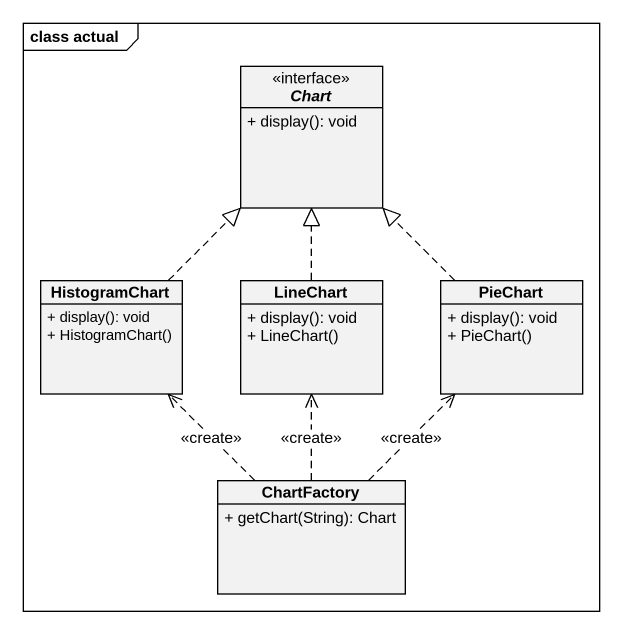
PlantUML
@startuml
mainframe class actual
hide circle
hide empty members
skinparam classAttributeIconSize 0
interface Chart {
  + display(): void
}
class HistogramChart {
  + display(): void
  + HistogramChart()
}
class LineChart {
  + display(): void
  + LineChart()
}
class PieChart {
  + display(): void
  + PieChart()
}
class ChartFactory {
  + getChart(String): Chart
}
HistogramChart .up.|> Chart
LineChart .up.|> Chart
PieChart .up.|> Chart
ChartFactory .up.> HistogramChart : <<create>>
ChartFactory .up.> LineChart : <<create>>
ChartFactory .up.> PieChart : <<create>>
@enduml
